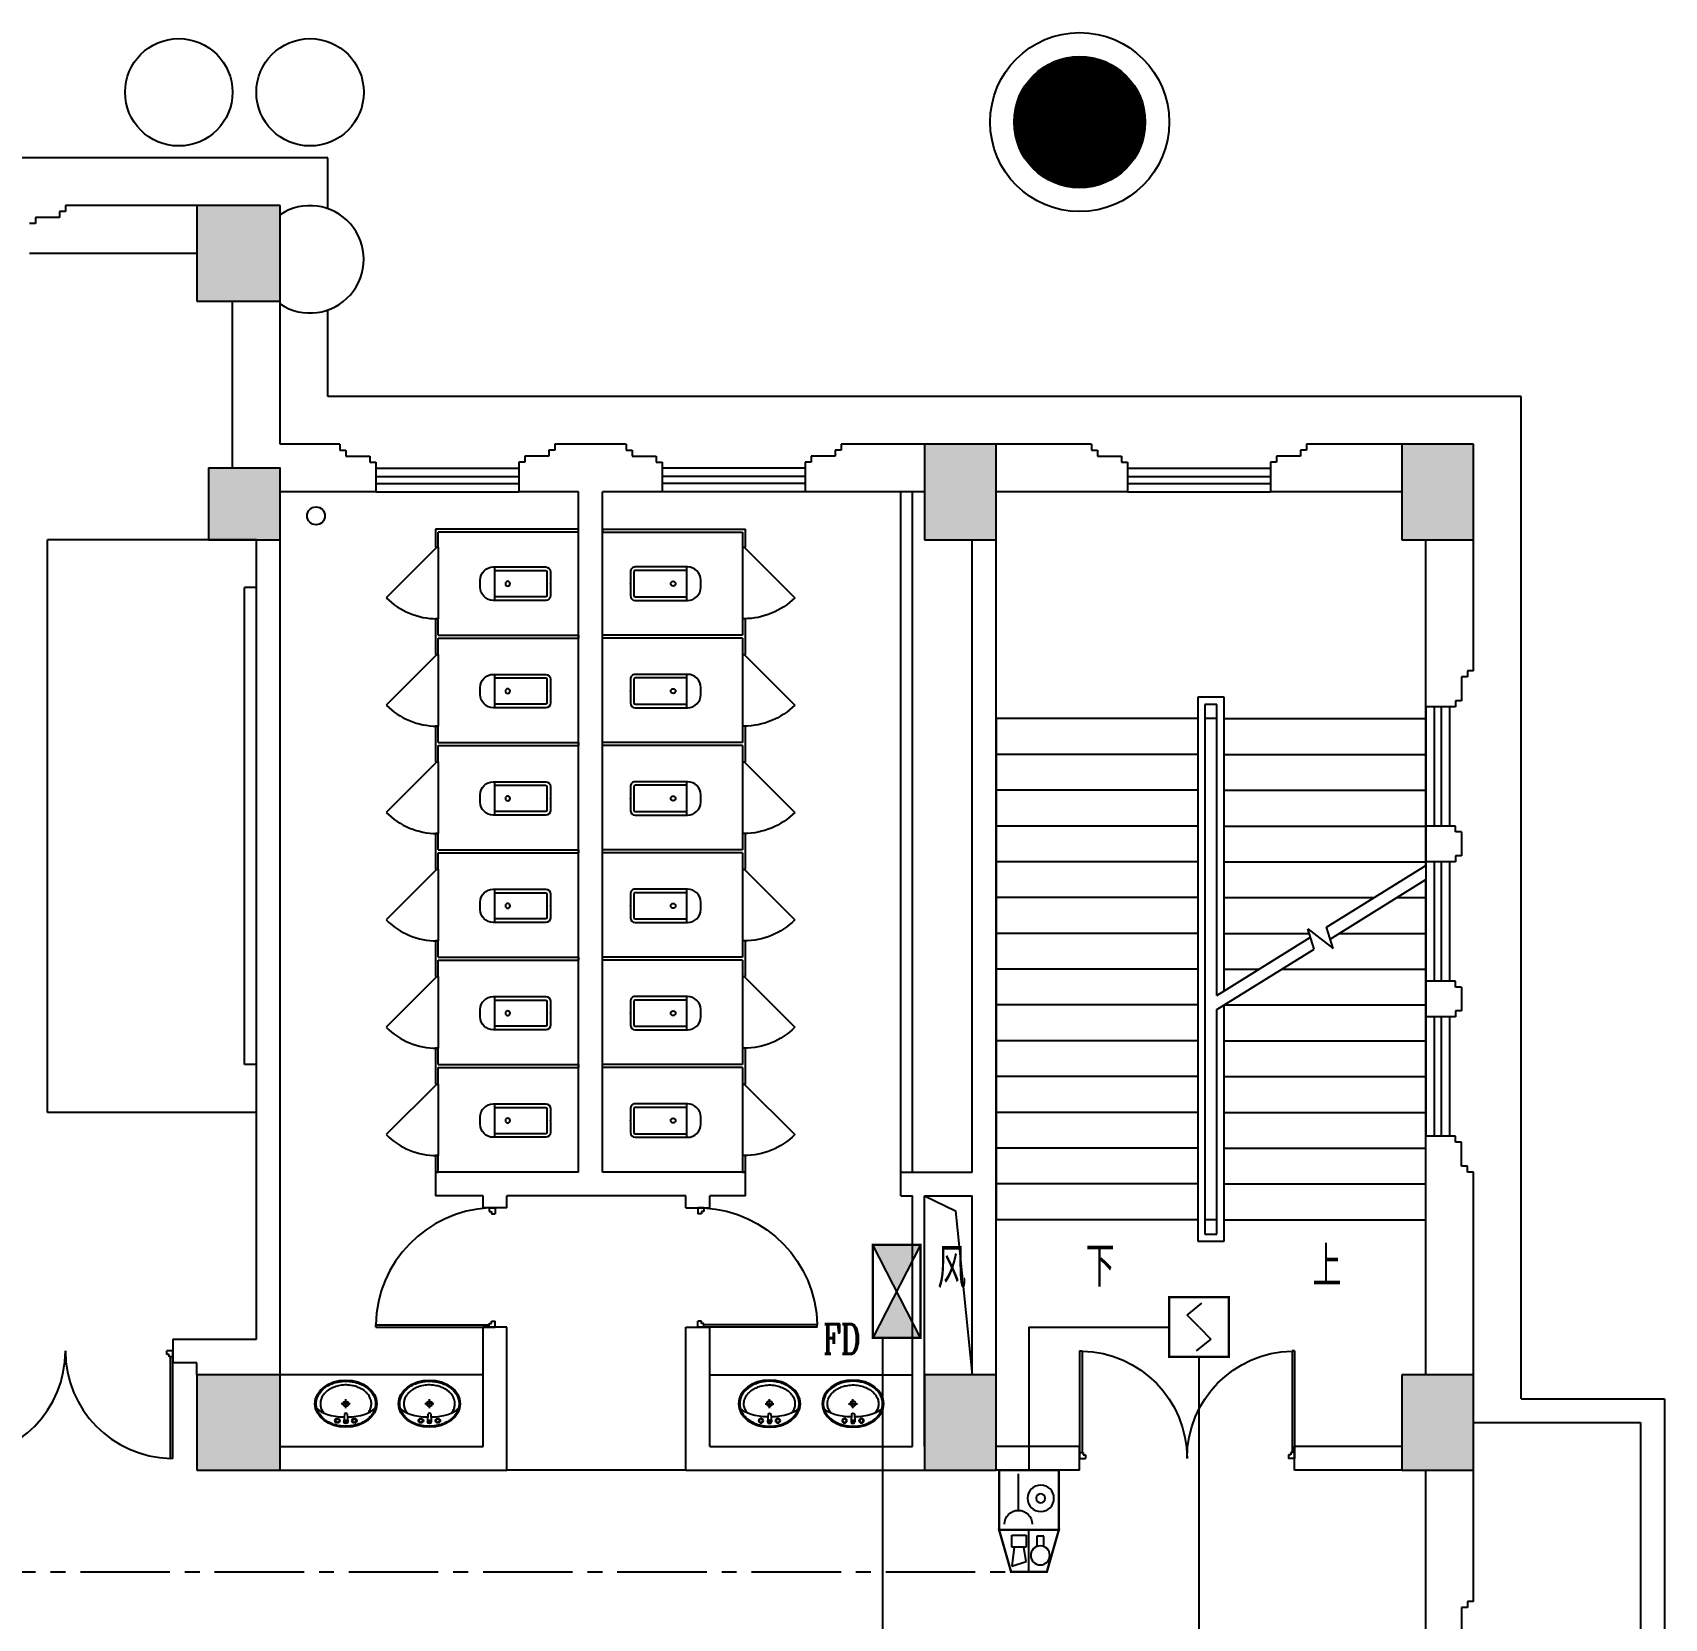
# Model space of a CAD drawing. Extents: x 190999 to 918899, y -200814 to 215286.
# Drawn here: x 507110 to 520785, y 95926 to 109217 of the extents above; entities that cross this region are included whole.
import ezdxf

# ---------------------------------------------------------------- set-up
doc = ezdxf.new("R2010")
doc.units = 0
doc.header["$LTSCALE"] = 1000
doc.header["$MEASUREMENT"] = 0
doc.linetypes.add('CENTER2', pattern=[1.125, 0.75, -0.125, 0.125, -0.125])
for name, color, linetype in [('00-EQUIP', 3, 'Continuous'), ('00-WIRE-4', 6, 'Continuous'), ('A-卫生间', 250, 'Continuous'), ('A-墙线', 2, 'Continuous'), ('A-外包装修', 250, 'Continuous'), ('A-外窗', 145, 'Continuous'), ('A-家具', 250, 'Continuous'), ('A-门', 167, 'Continuous'), ('COLUMN', 2, 'Continuous'), ('DIM_SYMB', 3, 'Continuous'), ('PUB_HATCH', 250, 'Continuous'), ('PUB_TEXT', 7, 'Continuous'), ('STAIR', 5, 'Continuous'), ('房间名称', 7, 'Continuous'), ('暖通-风-说明', 3, 'Continuous'), ('洞口线', 165, 'Continuous'), ('雨水管', 151, 'Continuous')]:
    doc.layers.add(name, color=color, linetype=linetype)
doc.styles.add('_TCH_DIM', font='SIMPLEX', dxfattribs={"bigfont": 'GBCBIG'})
doc.styles.add('HZ-ZGBZ', font='romanc.shx', dxfattribs={"width": 0.65})
doc.styles.get("Standard").update_dxf_attribs({"font": 'simhei.ttf'})

# ---------------------------------------------------------------- blocks, each defined once
blk = doc.blocks.new('m1800')
at = {"layer": 'A-墙线'}
for p, q in [((-900, -100), (-900, 100)), ((900, -100), (900, 100))]:
    blk.add_line(p, q, dxfattribs=at)
at = {"layer": 'A-门'}
for p, q in [((-900, 900), (-900, 0)), ((-900, 900), (-880, 900)), ((-880, 900), (-880, 50)), ((880, 900), (880, 50)), ((900, 900), (880, 900)), ((900, 900), (900, 0)), ((-900, 50), (-870, 50)), ((-900, 0), (-850, 0)), ((-870, 50), (-870, 30)), ((-870, 30), (-850, 30)), ((-850, 30), (-850, 0)), ((850, 30), (850, 0)), ((870, 30), (850, 30)), ((900, 0), (850, 0)), ((870, 50), (870, 30)), ((900, 50), (870, 50))]:
    blk.add_line(p, q, dxfattribs=at)
for centre, start, end in [((-900, 0), 0, 88.7267), ((900, 0), 91.2733, 180)]:
    blk.add_arc(centre, 900, start, end, dxfattribs=at)
blk = doc.blocks.new('手盆')
at = {"layer": 'A-卫生间'}
for p, q in [((113, 12), (46, 16)), ((160, 0), (235, 0)), ((198, -37), (198, 38)), ((113, -11), (46, -16))]:
    blk.add_line(p, q, dxfattribs=at)
for centre, major_axis, ratio, start_param, end_param in [((198, 0), (0, 259), 0.763797, 3.141593, 9.424778), ((194, 0), (0, 259), 0.413212, 0.351725, 1.519021), ((106, 0), (0, 13.9), 0.9, 3.760941, 5.663837), ((194, 0), (0, 259), 0.413212, 1.620217, 2.789865)]:
    blk.add_ellipse(centre, major_axis=major_axis, ratio=ratio, start_param=start_param, end_param=end_param, dxfattribs=at)
for centre, major_axis in [((46, 0), (0, 15.8)), ((56, 71), (0, 20.6)), ((56, 71), (0, 15.6)), ((198, 0), (0, 23.4)), ((56, -71), (0, 20.6)), ((56, -71), (0, 15.6))]:
    blk.add_ellipse(centre, major_axis=major_axis, ratio=0.9, dxfattribs=at)
for points, knots in [([(198, -249), (204, -249), (211, -249), (228, -246), (239, -243), (260, -236), (270, -231), (290, -218), (299, -211), (317, -194), (325, -185), (340, -164), (347, -153), (360, -129), (365, -116), (374, -90), (378, -76), (383, -48), (385, -34), (387, -5), (387, 9), (385, 38), (383, 52), (377, 80), (373, 94), (364, 120), (358, 133), (345, 156), (338, 167), (323, 187), (314, 197), (296, 213), (287, 220), (267, 232), (257, 237), (236, 244), (225, 247), (204, 249), (193, 249), (171, 247), (161, 245), (140, 237), (129, 232), (110, 221), (100, 213), (82, 197), (74, 188), (58, 168), (51, 157), (38, 133), (32, 121), (23, 95), (19, 81), (13, 53), (11, 39), (9, 10), (9, -4), (10, -33), (12, -47), (18, -75), (21, -89), (30, -115), (36, -128), (48, -152), (55, -163), (70, -184), (78, -193), (96, -210), (105, -218), (125, -230), (135, -235), (156, -243), (167, -246), (184, -249), (191, -249), (198, -249)], [0, 0, 0, 0, 0.105369, 0.105369, 0.278747, 0.278747, 0.452125, 0.452125, 0.625504, 0.625504, 0.798882, 0.798882, 0.97226, 0.97226, 1.145639, 1.145639, 1.319017, 1.319017, 1.492395, 1.492395, 1.665774, 1.665774, 1.839152, 1.839152, 2.01253, 2.01253, 2.185909, 2.185909, 2.359287, 2.359287, 2.532665, 2.532665, 2.706044, 2.706044, 2.879422, 2.879422, 3.0528, 3.0528, 3.226179, 3.226179, 3.399557, 3.399557, 3.572935, 3.572935, 3.746313, 3.746313, 3.919692, 3.919692, 4.09307, 4.09307, 4.266448, 4.266448, 4.439827, 4.439827, 4.613205, 4.613205, 4.786583, 4.786583, 4.959962, 4.959962, 5.13334, 5.13334, 5.306718, 5.306718, 5.480097, 5.480097, 5.653475, 5.653475, 5.826853, 5.826853, 6.000232, 6.000232, 6.17361, 6.17361, 6.283185, 6.283185, 6.283185, 6.283185]), ([(119, -185), (121, -187), (123, -188), (130, -193), (135, -196), (146, -202), (152, -205), (163, -209), (169, -210), (180, -213), (186, -214), (194, -214), (196, -214), (198, -214), (204, -214), (209, -214), (222, -212), (229, -210), (241, -206), (245, -204), (254, -200), (259, -197), (269, -191), (275, -187), (286, -178), (291, -173), (300, -162), (304, -158), (314, -145), (319, -137), (327, -123), (329, -118), (334, -107), (336, -101), (341, -89), (343, -83), (346, -71), (348, -64), (351, -49), (352, -40), (354, -22), (355, -13), (355, 5), (355, 14), (354, 32), (352, 41), (349, 58), (348, 66), (343, 81), (341, 89), (335, 104), (332, 111), (326, 125), (322, 132), (314, 144), (310, 150), (301, 162), (296, 167), (287, 177), (281, 181), (272, 189), (267, 192), (256, 199), (250, 202), (238, 207), (233, 209), (223, 211), (217, 212), (205, 214), (198, 214), (186, 213), (181, 213), (171, 211), (166, 210), (151, 205), (141, 200), (128, 191), (123, 188), (119, 185)], [5.740897, 5.740897, 5.740897, 5.740897, 5.780874, 5.780874, 5.896829, 5.896829, 6.012784, 6.012784, 6.128739, 6.128739, 6.240697, 6.240697, 6.283185, 6.283185, 6.283185, 6.399826, 6.399826, 6.5409, 6.5409, 6.634, 6.634, 6.7271, 6.7271, 6.852188, 6.852188, 6.977276, 6.977276, 7.077377, 7.077377, 7.229977, 7.229977, 7.317389, 7.317389, 7.404801, 7.404801, 7.497094, 7.497094, 7.589386, 7.589386, 7.712334, 7.712334, 7.835281, 7.835281, 7.958228, 7.958228, 8.081175, 8.081175, 8.194983, 8.194983, 8.30879, 8.30879, 8.422598, 8.422598, 8.537599, 8.537599, 8.6526, 8.6526, 8.767602, 8.767602, 8.884432, 8.884432, 8.982435, 8.982435, 9.119467, 9.119467, 9.224191, 9.224191, 9.328914, 9.328914, 9.470087, 9.470087, 9.571187, 9.571187, 9.672288, 9.672288, 9.874489, 9.874489, 9.967059, 9.967059, 9.967059, 9.967059])]:
    blk.add_open_spline(points, degree=3, knots=knots, dxfattribs=at)
blk.add_point((46, 0), dxfattribs=at)
blk = doc.blocks.new('m1000')
at = {"layer": 'A-墙线'}
for p, q in [((0, 0), (0, 200)), ((1000, 0), (1000, 200))]:
    blk.add_line(p, q, dxfattribs=at)
at = {"layer": 'A-门'}
for p, q in [((0, 1100), (0, 100)), ((0, 1100), (20, 1100)), ((20, 1100), (20, 150)), ((0, 150), (30, 150)), ((30, 150), (30, 130)), ((970, 150), (970, 130)), ((1000, 150), (970, 150)), ((1000, 150), (1000, 100)), ((0, 100), (50, 100)), ((30, 130), (50, 130)), ((50, 130), (50, 100)), ((950, 130), (950, 100)), ((970, 130), (950, 130)), ((1000, 100), (950, 100))]:
    blk.add_line(p, q, dxfattribs=at)
blk.add_arc((0, 100), 1000, 2.866, 88.854, dxfattribs=at)
blk = doc.blocks.new('_YZH')
blk.add_circle((0, 0), 0.5)
at = {"layer": 'PUB_HATCH', "const_width": 0.5}
blk.add_lwpolyline([(-0.25, 0, 1), (0.25, 0, 1)], format="xyb", close=True, dxfattribs=at)
blk = doc.blocks.new('_FZH')
blk.add_lwpolyline([(-0.5, -0.5), (0.5, -0.5), (0.5, 0.5), (-0.5, 0.5)], close=True)
at = {"layer": 'PUB_HATCH'}
blk.add_solid([(-0.5, -0.5), (0.5, -0.5), (-0.5, 0.5), (0.5, 0.5)], dxfattribs=at)
blk = doc.blocks.new('$lvtry$00000200')
for p, q in [((-140, -40, 0), (-140, -480, 0)), ((-110, -40, 0), (-110, -470, 0)), ((100, 0, 0), (-100, 0, 0)), ((100, -30, 0), (-100, -30, 0)), ((110, -470, 0), (110, -40, 0)), ((140, -480, 0), (140, -40, 0)), ((140, -470, 0), (-140, -470, 0)), ((-30, -590, 0), (30, -590, 0))]:
    blk.add_line(p, q)
blk.add_circle((0, -359, 0), 20)
for centre, radius, start, end in [((-100, -40, 0), 40, 90, 180), ((-100, -40, 0), 10, 90, 180), ((100, -40, 0), 40, 0, 90), ((100, -40, 0), 10, 0, 90), ((-30, -480, 0), 110, 180, 270), ((30, -480, 0), 110, 270, 0)]:
    blk.add_arc(centre, radius, start, end)
blk.add_point((0, 0))
blk = doc.blocks.new('$DorLib2D$00000114')
at = {"color": 0}
blk.add_line((0.5, 0), (-0.207, 0.707), dxfattribs=at)
blk.add_arc((0.5, 0), 1, 135, 180, dxfattribs=at)
blk = doc.blocks.new('_LINKPT1')
at = {"color": 0}
blk.add_line((0, 0), (0, 0), dxfattribs=at)
blk = doc.blocks.new('3S1KCGW2')
for p, q in [((0.5, 0.5), (-0.5, 0.5)), ((-0.5, 0.5), (-0.5, -0.5)), ((-0.2, 0.2), (0.05, 0.4)), ((0.5, -0.5), (0.5, 0.5)), ((0, 0), (-0.2, 0.2)), ((0, 0), (0.2, -0.2)), ((0.2, -0.2), (-0.05, -0.4)), ((-0.5, -0.5), (0.5, -0.5))]:
    blk.add_line(p, q)
at = {"const_width": 0.04, "flags": 128}
blk.add_lwpolyline([(-0.5, -0.5), (-0.5, 0.5), (0.5, 0.5), (0.5, -0.5)], close=True, dxfattribs=at)
at = {"xscale": 0.002, "yscale": 0.002, "zscale": 0.002}
for p in [(0, 0.5), (-0.5, 0), (0.5, 0), (0, -0.5)]:
    blk.add_blockref('_LINKPT1', p, dxfattribs=at)
at = {"flags": 9}
blk.add_attdef('A', (0, 0), '', height=0.00002, dxfattribs=at)
blk = doc.blocks.new('3T1W6ZCM')
for p, q in [((0.5, 0.5), (-0.5, 0.5)), ((-0.5, 0.5), (-0.5, -0.5)), ((0.5, -0.5), (0.5, 0.5)), ((-0.178, 0.172), (-0.178, -0.443)), ((-0.5, -0.5), (0.5, -0.5))]:
    blk.add_line(p, q)
at = {"const_width": 0.04}
blk.add_lwpolyline([(-0.5, 0.5), (-0.5, -0.5), (0.5, -0.5), (0.5, 0.5)], close=True, dxfattribs=at)
for radius in [0.222, 0.074]:
    blk.add_circle((0.197, -0.03), radius)
blk.add_arc((-0.178, 0.403), 0.231, 180, 0)
at = {"xscale": 0.002, "yscale": 0.002, "zscale": 0.002}
for p in [(0, 0.5), (-0.5, 0), (0.5, 0), (0, -0.5)]:
    blk.add_blockref('_LINKPT1', p, dxfattribs=at)
at = {"flags": 9}
blk.add_attdef('A', (0, 0), '', height=0.00002, dxfattribs=at)
blk = doc.blocks.new('6A2OE7N0')
for p, q in [((-0.3, 0.35), (-0.5, -0.35)), ((0.3, 0.35), (-0.3, 0.35)), ((0, 0.35), (0, -0.35)), ((0.5, -0.35), (0.3, 0.35)), ((-0.246, -0.061), (-0.286, 0.259)), ((-0.286, 0.259), (-0.046, 0.179)), ((-0.046, 0.179), (-0.086, -0.061)), ((-0.286, -0.061), (-0.286, -0.261)), ((-0.046, -0.061), (-0.286, -0.061)), ((-0.286, -0.261), (-0.046, -0.261)), ((-0.046, -0.261), (-0.046, -0.061)), ((0.13, -0.244), (0.13, -0.072)), ((0.25, -0.244), (0.13, -0.244)), ((0.25, -0.072), (0.25, -0.244)), ((-0.5, -0.35), (0.5, -0.35))]:
    blk.add_line(p, q)
at = {"const_width": 0.04, "flags": 128}
blk.add_lwpolyline([(-0.5, -0.35), (-0.3, 0.35), (0.3, 0.35), (0.5, -0.35)], close=True, dxfattribs=at)
blk.add_circle((0.19, 0.076), 0.16)
at = {"xscale": 0.002, "yscale": 0.002, "zscale": 0.002}
for p in [(0, 0.35), (-0.4, 0), (0.4, 0), (0, -0.35)]:
    blk.add_blockref('_LINKPT1', p, dxfattribs=at)
at = {"flags": 9}
blk.add_attdef('A', (0, 0), '', height=0.00002, dxfattribs=at)
blk = doc.blocks.new('6H2KALM6')
for p, q in [((-0.78, 0.4), (0.78, -0.4)), ((0.78, 0.4), (-0.78, -0.4)), ((0.78, 0.4), (-0.78, 0.4)), ((-0.78, 0.4), (-0.78, -0.4)), ((0.78, -0.4), (0.78, 0.4)), ((-0.78, -0.4), (0.78, -0.4))]:
    blk.add_line(p, q)
at = {"const_width": 0.04}
blk.add_lwpolyline([(-0.78, 0.4), (-0.78, -0.4), (0.78, -0.4), (0.78, 0.4)], close=True, dxfattribs=at)
for points in [[(-0.78, 0.4), (0, 0), (-0.78, -0.4)], [(0.78, 0.4), (0, 0), (0.78, -0.4)]]:
    blk.add_solid(points)
at = {"xscale": 0.002, "yscale": 0.002, "zscale": 0.002}
for p in [(0, 0.4), (-0.78, 0), (0.78, 0), (0, -0.4)]:
    blk.add_blockref('_LINKPT1', p, dxfattribs=at)
at = {"flags": 9}
blk.add_attdef('A', (0, 0), '', height=0.00002, dxfattribs=at)

msp = doc.modelspace()

# ---------------------------------------------------------------- hatches: boundary and pattern name
at = {"layer": 'PUB_HATCH'}
for points in [[(508484.6, 107767.4), (508484.6, 106967.4), (509184.6, 106967.4), (509184.6, 107767.4)], [(514584.6, 105767.4), (514584.6, 104967.4), (515184.6, 104967.4), (515184.6, 105767.4)], [(518584.6, 105767.4), (518584.6, 104967.4), (519184.6, 104967.4), (519184.6, 105767.4)], [(508484.6, 97967.4), (508484.6, 97167.4), (509184.6, 97167.4), (509184.6, 97967.4)], [(514584.6, 97967.4), (514584.6, 97167.4), (515184.6, 97167.4), (515184.6, 97967.4)], [(518584.6, 97967.4), (518584.6, 97167.4), (519184.6, 97167.4), (519184.6, 97967.4)]]:
    msp.add_hatch(color=256, dxfattribs=at).paths.add_polyline_path(points)

# ---------------------------------------------------------------- linework, layer by layer
at = {"layer": '00-WIRE-4'}
for p, q in [((515459.6, 98367.4), (516634.6, 98367.4)), ((515459.6, 98367.4), (515459.6, 97167.4)), ((514234.6, 94217.4), (514234.6, 98272.4)), ((516884.6, 93967.4), (516884.6, 98117.4))]:
    msp.add_line(p, q, dxfattribs=at)
at = {"layer": '00-WIRE-4', "linetype": 'CENTER2'}
msp.add_line((477134.6, 96317.4), (515304, 96317.4), dxfattribs=at)
at = {"layer": 'A-卫生间'}
for p, q in [((514384.6, 99667.4), (514384.6, 105367.4)), ((514484.6, 99667.4), (514484.6, 105367.4)), ((511684.6, 105054.9), (510484.6, 105054.9)), ((510484.6, 105054.9), (510484.6, 104904.9)), ((511684.6, 105029.9), (510509.6, 105029.9)), ((510509.6, 104904.9), (510509.6, 105029.9)), ((511684.6, 105029.9), (511684.6, 105054.9)), ((511884.6, 105054.9), (513084.6, 105054.9)), ((511884.6, 105054.9), (511884.6, 105029.9)), ((511884.6, 105029.9), (513059.6, 105029.9)), ((513059.6, 105029.9), (513059.6, 104904.9)), ((513084.6, 104904.9), (513084.6, 105054.9)), ((510484.6, 104904.9), (510509.6, 104904.9)), ((513059.6, 104904.9), (513084.6, 104904.9)), ((510509.6, 104304.9), (510484.6, 104304.9)), ((510484.6, 104304.9), (510484.6, 104167.4)), ((510509.6, 104167.4), (510509.6, 104304.9)), ((513084.6, 104304.9), (513059.6, 104304.9)), ((513059.6, 104304.9), (513059.6, 104167.4)), ((513084.6, 104167.4), (513084.6, 104304.9)), ((510484.6, 104167.4), (510484.6, 104004.9)), ((510509.6, 104167.4), (511684.6, 104167.4)), ((510509.6, 104142.4), (511684.6, 104142.4)), ((510509.6, 104004.9), (510509.6, 104142.4)), ((511684.6, 104167.4), (511684.6, 104142.4)), ((513059.6, 104167.4), (511884.6, 104167.4)), ((511884.6, 104142.4), (511884.6, 104167.4)), ((513059.6, 104142.4), (511884.6, 104142.4)), ((513059.6, 104142.4), (513059.6, 104004.9)), ((513084.6, 104004.9), (513084.6, 104167.4)), ((510484.6, 104004.9), (510509.6, 104004.9)), ((513059.6, 104004.9), (513084.6, 104004.9)), ((510509.6, 103404.9), (510484.6, 103404.9)), ((510484.6, 103404.9), (510484.6, 103267.4)), ((510509.6, 103267.4), (510509.6, 103404.9)), ((513084.6, 103404.9), (513059.6, 103404.9)), ((513059.6, 103404.9), (513059.6, 103267.4)), ((513084.6, 103267.4), (513084.6, 103404.9)), ((510484.6, 103267.4), (510484.6, 103104.9)), ((510509.6, 103267.4), (511684.6, 103267.4)), ((511684.6, 103267.4), (511684.6, 103242.4)), ((513059.6, 103267.4), (511884.6, 103267.4)), ((511884.6, 103242.4), (511884.6, 103267.4)), ((513084.6, 103104.9), (513084.6, 103267.4)), ((510509.6, 103242.4), (511684.6, 103242.4)), ((510509.6, 103104.9), (510509.6, 103242.4)), ((513059.6, 103242.4), (511884.6, 103242.4)), ((513059.6, 103242.4), (513059.6, 103104.9)), ((510484.6, 103104.9), (510509.6, 103104.9)), ((513059.6, 103104.9), (513084.6, 103104.9)), ((510509.6, 102504.9), (510484.6, 102504.9)), ((510484.6, 102504.9), (510484.6, 102367.4)), ((510509.6, 102367.4), (510509.6, 102504.9)), ((513084.6, 102504.9), (513059.6, 102504.9)), ((513059.6, 102504.9), (513059.6, 102367.4)), ((513084.6, 102367.4), (513084.6, 102504.9)), ((510484.6, 102367.4), (510484.6, 102204.9)), ((510509.6, 102367.4), (511684.6, 102367.4)), ((510509.6, 102342.4), (511684.6, 102342.4)), ((510509.6, 102204.9), (510509.6, 102342.4)), ((511684.6, 102367.4), (511684.6, 102342.4)), ((513059.6, 102367.4), (511884.6, 102367.4)), ((511884.6, 102342.4), (511884.6, 102367.4)), ((513059.6, 102342.4), (511884.6, 102342.4)), ((513059.6, 102342.4), (513059.6, 102204.9)), ((513084.6, 102204.9), (513084.6, 102367.4)), ((510484.6, 102204.9), (510509.6, 102204.9)), ((513059.6, 102204.9), (513084.6, 102204.9)), ((510509.6, 101604.9), (510484.6, 101604.9)), ((510484.6, 101604.9), (510484.6, 101467.4)), ((510509.6, 101467.4), (510509.6, 101604.9)), ((513084.6, 101604.9), (513059.6, 101604.9)), ((513059.6, 101604.9), (513059.6, 101467.4)), ((513084.6, 101467.4), (513084.6, 101604.9)), ((510484.6, 101467.4), (510484.6, 101304.9)), ((510509.6, 101467.4), (511684.6, 101467.4)), ((510509.6, 101442.4), (511684.6, 101442.4)), ((510509.6, 101304.9), (510509.6, 101442.4)), ((511684.6, 101467.4), (511684.6, 101442.4)), ((513059.6, 101467.4), (511884.6, 101467.4)), ((511884.6, 101442.4), (511884.6, 101467.4)), ((513059.6, 101442.4), (511884.6, 101442.4)), ((513059.6, 101442.4), (513059.6, 101304.9)), ((513084.6, 101304.9), (513084.6, 101467.4)), ((510484.6, 101304.9), (510509.6, 101304.9)), ((513059.6, 101304.9), (513084.6, 101304.9)), ((510509.6, 100704.9), (510484.6, 100704.9)), ((510484.6, 100704.9), (510484.6, 100567.4)), ((510509.6, 100567.4), (510509.6, 100704.9)), ((513084.6, 100704.9), (513059.6, 100704.9)), ((513059.6, 100704.9), (513059.6, 100567.4)), ((513084.6, 100567.4), (513084.6, 100704.9)), ((510484.6, 100567.4), (510484.6, 100404.9)), ((510509.6, 100567.4), (511684.6, 100567.4)), ((510509.6, 100542.4), (511684.6, 100542.4)), ((510509.6, 100404.9), (510509.6, 100542.4)), ((511684.6, 100567.4), (511684.6, 100542.4)), ((513059.6, 100567.4), (511884.6, 100567.4)), ((511884.6, 100542.4), (511884.6, 100567.4)), ((513059.6, 100542.4), (511884.6, 100542.4)), ((513059.6, 100542.4), (513059.6, 100404.9)), ((513084.6, 100404.9), (513084.6, 100567.4)), ((510484.6, 100404.9), (510509.6, 100404.9)), ((513059.6, 100404.9), (513084.6, 100404.9)), ((510509.6, 99804.9), (510484.6, 99804.9)), ((510484.6, 99804.9), (510484.6, 99667.4)), ((510509.6, 99667.4), (510509.6, 99804.9)), ((513084.6, 99804.9), (513059.6, 99804.9)), ((513059.6, 99804.9), (513059.6, 99667.4)), ((513084.6, 99667.4), (513084.6, 99804.9)), ((510484.6, 99667.4), (510509.6, 99667.4)), ((513059.6, 99667.4), (513084.6, 99667.4)), ((510884.6, 97967.4), (509184.6, 97967.4)), ((512784.6, 97967.4), (514484.6, 97967.4)), ((512584.6, 97167.4), (511084.6, 97167.4))]:
    msp.add_line(p, q, dxfattribs=at)
at = {"layer": 'A-墙线'}
for p, q in [((508484.6, 107767.4), (507384.6, 107767.4)), ((507384.6, 107767.4), (507384.6, 107717.4)), ((507134.6, 107667.4), (507134.6, 107617.4)), ((507334.6, 107667.4), (507134.6, 107667.4)), ((507334.6, 107717.4), (507334.6, 107667.4)), ((507384.6, 107717.4), (507334.6, 107717.4)), ((507134.6, 107617.4), (507084.6, 107617.4)), ((508484.6, 107367.4), (507084.6, 107367.4)), ((508784.6, 105567.4), (508784.6, 106967.4)), ((509184.6, 105767.4), (509184.6, 106967.4)), ((509684.6, 105767.4), (509184.6, 105767.4)), ((509684.6, 105767.4), (509684.6, 105717.4)), ((509684.6, 105717.4), (509734.6, 105717.4)), ((509734.6, 105717.4), (509734.6, 105667.4)), ((511434.6, 105717.4), (511434.6, 105667.4)), ((511484.6, 105717.4), (511434.6, 105717.4)), ((512084.6, 105767.4), (511484.6, 105767.4)), ((511484.6, 105767.4), (511484.6, 105717.4)), ((512084.6, 105767.4), (512084.6, 105717.4)), ((512084.6, 105717.4), (512134.6, 105717.4)), ((512134.6, 105717.4), (512134.6, 105667.4)), ((513834.6, 105717.4), (513834.6, 105667.4)), ((513884.6, 105717.4), (513834.6, 105717.4)), ((514584.6, 105767.4), (513884.6, 105767.4)), ((513884.6, 105767.4), (513884.6, 105717.4)), ((515984.6, 105767.4), (515184.6, 105767.4)), ((515984.6, 105767.4), (515984.6, 105717.4)), ((515984.6, 105717.4), (516034.6, 105717.4)), ((516034.6, 105717.4), (516034.6, 105667.4)), ((517734.6, 105717.4), (517734.6, 105667.4)), ((517784.6, 105717.4), (517734.6, 105717.4)), ((518584.6, 105767.4), (517784.6, 105767.4)), ((517784.6, 105767.4), (517784.6, 105717.4)), ((509734.6, 105667.4), (509934.6, 105667.4)), ((509934.6, 105667.4), (509934.6, 105617.4)), ((509934.6, 105617.4), (509984.6, 105617.4)), ((509984.6, 105617.4), (509984.6, 105367.4)), ((511234.6, 105617.4), (511184.6, 105617.4)), ((511184.6, 105617.4), (511184.6, 105367.4)), ((511234.6, 105667.4), (511234.6, 105617.4)), ((511434.6, 105667.4), (511234.6, 105667.4)), ((512134.6, 105667.4), (512334.6, 105667.4)), ((512334.6, 105667.4), (512334.6, 105617.4)), ((512334.6, 105617.4), (512384.6, 105617.4)), ((512384.6, 105617.4), (512384.6, 105367.4)), ((513634.6, 105617.4), (513584.6, 105617.4)), ((513584.6, 105617.4), (513584.6, 105367.4)), ((513634.6, 105667.4), (513634.6, 105617.4)), ((513834.6, 105667.4), (513634.6, 105667.4)), ((516034.6, 105667.4), (516234.6, 105667.4)), ((516234.6, 105667.4), (516234.6, 105617.4)), ((516234.6, 105617.4), (516284.6, 105617.4)), ((516284.6, 105617.4), (516284.6, 105367.4)), ((517534.6, 105617.4), (517484.6, 105617.4)), ((517484.6, 105617.4), (517484.6, 105367.4)), ((517534.6, 105667.4), (517534.6, 105617.4)), ((517734.6, 105667.4), (517534.6, 105667.4)), ((509984.6, 105367.4), (509184.6, 105367.4)), ((511684.6, 105367.4), (511184.6, 105367.4)), ((511684.6, 99667.4), (511684.6, 105367.4)), ((511884.6, 99667.4), (511884.6, 105367.4)), ((512384.6, 105367.4), (511884.6, 105367.4)), ((514584.6, 105367.4), (513584.6, 105367.4)), ((516284.6, 105367.4), (515184.6, 105367.4)), ((518584.6, 105367.4), (517484.6, 105367.4)), ((509184.6, 97967.4), (509184.6, 105267.4)), ((508984.6, 98267.4), (508984.6, 104967.4)), ((514984.6, 99667.4), (514984.6, 104967.4)), ((515184.6, 97967.4), (515184.6, 104967.4)), ((518784.6, 103267.4), (518784.6, 104967.4)), ((519184.6, 103867.4), (519184.6, 104967.4)), ((519134.6, 103817.4), (519084.6, 103817.4)), ((519084.6, 103817.4), (519084.6, 103617.4)), ((519184.6, 103867.4), (519134.6, 103867.4)), ((519134.6, 103867.4), (519134.6, 103817.4)), ((519034.6, 103567.4), (518784.6, 103567.4)), ((519034.6, 103617.4), (519034.6, 103567.4)), ((519084.6, 103617.4), (519034.6, 103617.4)), ((518784.6, 102567.4), (518784.6, 102267.4)), ((519034.6, 102567.4), (518784.6, 102567.4)), ((519034.6, 102517.4), (519034.6, 102567.4)), ((519084.6, 102517.4), (519034.6, 102517.4)), ((519084.6, 102517.4), (519084.6, 102317.4)), ((519034.6, 102317.4), (519034.6, 102267.4)), ((519084.6, 102317.4), (519034.6, 102317.4)), ((519034.6, 102267.4), (518784.6, 102267.4)), ((518784.6, 101267.4), (518784.6, 100967.4)), ((519034.6, 101267.4), (518784.6, 101267.4)), ((519034.6, 101217.4), (519034.6, 101267.4)), ((519084.6, 101217.4), (519034.6, 101217.4)), ((519084.6, 101217.4), (519084.6, 101017.4)), ((519034.6, 100967.4), (518784.6, 100967.4)), ((519034.6, 101017.4), (519034.6, 100967.4)), ((519084.6, 101017.4), (519034.6, 101017.4)), ((518784.6, 97967.4), (518784.6, 99967.4)), ((519034.6, 99967.4), (518784.6, 99967.4)), ((519034.6, 99917.4), (519034.6, 99967.4)), ((519084.6, 99917.4), (519034.6, 99917.4)), ((519084.6, 99717.4), (519084.6, 99917.4)), ((519134.6, 99717.4), (519084.6, 99717.4)), ((519134.6, 99667.4), (519134.6, 99717.4)), ((511684.6, 99667.4), (510484.6, 99667.4)), ((510484.6, 99667.4), (510484.6, 99467.4)), ((513084.6, 99667.4), (511884.6, 99667.4)), ((513084.6, 99467.4), (513084.6, 99667.4)), ((514384.6, 99467.4), (514384.6, 99667.4)), ((514384.6, 99667.4), (514984.6, 99667.4)), ((519184.6, 99667.4), (519134.6, 99667.4)), ((519184.6, 97967.4), (519184.6, 99667.4)), ((510884.6, 99467.4), (510484.6, 99467.4)), ((510884.6, 99367.4), (510884.6, 99467.4)), ((511084.6, 99367.4), (511084.6, 99467.4)), ((512584.6, 99467.4), (511084.6, 99467.4)), ((512584.6, 99367.4), (512584.6, 99467.4)), ((512784.6, 99367.4), (512784.6, 99467.4)), ((513084.6, 99467.4), (512784.6, 99467.4)), ((514384.6, 99467.4), (514484.6, 99467.4)), ((514484.6, 97367.4), (514484.6, 99467.4)), ((514584.6, 99467.4), (514984.6, 99467.4)), ((514584.6, 97367.4), (514584.6, 99467.4)), ((514984.6, 97967.4), (514984.6, 99467.4)), ((510884.6, 97367.4), (510884.6, 98367.4)), ((511084.6, 97167.4), (511084.6, 98367.4)), ((512584.6, 97167.4), (512584.6, 98367.4)), ((512784.6, 97367.4), (512784.6, 98367.4)), ((508284.6, 98267.4), (508984.6, 98267.4)), ((508484.6, 98067.4), (508284.6, 98067.4)), ((508484.6, 97967.4), (508484.6, 98067.4)), ((509184.6, 97367.4), (510884.6, 97367.4)), ((512784.6, 97367.4), (514484.6, 97367.4)), ((515884.1, 97367.4), (515184.6, 97367.4)), ((518584.6, 97367.4), (517684.1, 97367.4)), ((509184.6, 97167.4), (511084.6, 97167.4)), ((512584.6, 97167.4), (514584.6, 97167.4)), ((515884.1, 97167.4), (515184.6, 97167.4)), ((518584.6, 97167.4), (517684.1, 97167.4)), ((518784.6, 95767.4), (518784.6, 97167.4)), ((519184.6, 96067.4), (519184.6, 97167.4)), ((519134.6, 96017.4), (519084.6, 96017.4)), ((519084.6, 96017.4), (519084.6, 95817.4)), ((519184.6, 96067.4), (519134.6, 96067.4)), ((519134.6, 96067.4), (519134.6, 96017.4))]:
    msp.add_line(p, q, dxfattribs=at)
at = {"layer": 'A-外包装修'}
for p, q in [((509584.6, 108167.4), (444884.6, 108167.4)), ((509584.6, 107741.6), (509584.6, 108167.4)), ((509584.6, 106167.4), (509584.6, 106893.1)), ((519584.6, 106167.4), (509584.6, 106167.4)), ((519584.6, 97767.4), (519584.6, 106167.4)), ((519584.6, 97767.4), (520784.6, 97767.4)), ((520784.6, 97767.4), (520784.6, 91196.5)), ((519184.6, 97567.4), (520584.6, 97567.4)), ((520584.6, 97567.4), (520584.6, 90830.8))]:
    msp.add_line(p, q, dxfattribs=at)
for centre, radius in [((508334.6, 108717.4), 450), ((509434.6, 108717.4), 450), ((515884.6, 108467.4), 750)]:
    msp.add_circle(centre, radius, dxfattribs=at)
msp.add_arc((509434.6, 107317.4), 450, 236.25101, 123.74899, dxfattribs=at)
at = {"layer": 'A-外窗'}
for p, q in [((509984.6, 105567.4), (511184.6, 105567.4)), ((509984.6, 105497.4), (511184.6, 105497.4)), ((509984.6, 105437.4), (511184.6, 105437.4)), ((513584.6, 105567.4), (512384.6, 105567.4)), ((513584.6, 105497.4), (512384.6, 105497.4)), ((513584.6, 105437.4), (512384.6, 105437.4)), ((516284.6, 105567.4), (517484.6, 105567.4)), ((516284.6, 105497.4), (517484.6, 105497.4)), ((516284.6, 105437.4), (517484.6, 105437.4)), ((509984.6, 105367.4), (511184.6, 105367.4)), ((513584.6, 105367.4), (512384.6, 105367.4)), ((516284.6, 105367.4), (517484.6, 105367.4)), ((518784.6, 103567.4), (518784.6, 102567.4)), ((518854.6, 103567.4), (518854.6, 102567.4)), ((518914.6, 103567.4), (518914.6, 102567.4)), ((518984.6, 103567.4), (518984.6, 102567.4)), ((518784.6, 102267.4), (518784.6, 101267.4)), ((518854.6, 102267.4), (518854.6, 101267.4)), ((518914.6, 102267.4), (518914.6, 101267.4)), ((518984.6, 102267.4), (518984.6, 101267.4)), ((518784.6, 100967.4), (518784.6, 99967.4)), ((518854.6, 100967.4), (518854.6, 99967.4)), ((518914.6, 100967.4), (518914.6, 99967.4)), ((518984.6, 100967.4), (518984.6, 99967.4))]:
    msp.add_line(p, q, dxfattribs=at)
at = {"layer": 'A-家具'}
for p, q in [((507234.6, 100167.4), (507234.6, 104967.4)), ((508984.6, 104967.4), (507234.6, 104967.4)), ((508884.6, 100567.4), (508884.6, 104567.4)), ((508984.6, 104567.4), (508884.6, 104567.4)), ((508984.6, 100567.4), (508884.6, 100567.4)), ((508984.6, 100167.4), (507234.6, 100167.4))]:
    msp.add_line(p, q, dxfattribs=at)
at = {"layer": 'A-门'}
for p, q in [((510509.6, 104904.9), (510509.6, 104304.9)), ((513059.6, 104904.9), (513059.6, 104304.9)), ((510509.6, 104004.9), (510509.6, 103404.9)), ((513059.6, 104004.9), (513059.6, 103404.9)), ((510509.6, 103104.9), (510509.6, 102504.9)), ((513059.6, 103104.9), (513059.6, 102504.9)), ((510509.6, 102204.9), (510509.6, 101604.9)), ((513059.6, 102204.9), (513059.6, 101604.9)), ((510509.6, 101304.9), (510509.6, 100704.9)), ((513059.6, 101304.9), (513059.6, 100704.9)), ((510509.6, 100404.9), (510509.6, 99804.9)), ((513059.6, 100404.9), (513059.6, 99804.9))]:
    msp.add_line(p, q, dxfattribs=at)
at = {"layer": 'COLUMN'}
for p, q in [((508484.6, 107767.4), (508484.6, 106967.4)), ((509184.6, 107767.4), (508484.6, 107767.4)), ((509184.6, 106967.4), (509184.6, 107767.4)), ((508484.6, 106967.4), (509184.6, 106967.4)), ((514584.6, 105767.4), (514584.6, 104967.4)), ((515184.6, 105767.4), (514584.6, 105767.4)), ((515184.6, 104967.4), (515184.6, 105767.4)), ((518584.6, 105767.4), (518584.6, 104967.4)), ((519184.6, 105767.4), (518584.6, 105767.4)), ((519184.6, 104967.4), (519184.6, 105767.4)), ((514584.6, 104967.4), (515184.6, 104967.4)), ((518584.6, 104967.4), (519184.6, 104967.4)), ((508484.6, 97967.4), (508484.6, 97167.4)), ((509184.6, 97967.4), (508484.6, 97967.4)), ((509184.6, 97167.4), (509184.6, 97967.4)), ((514584.6, 97967.4), (514584.6, 97167.4)), ((515184.6, 97967.4), (514584.6, 97967.4)), ((515184.6, 97167.4), (515184.6, 97967.4)), ((518584.6, 97967.4), (518584.6, 97167.4)), ((519184.6, 97967.4), (518584.6, 97967.4)), ((519184.6, 97167.4), (519184.6, 97967.4)), ((508484.6, 97167.4), (509184.6, 97167.4)), ((514584.6, 97167.4), (515184.6, 97167.4)), ((518584.6, 97167.4), (519184.6, 97167.4))]:
    msp.add_line(p, q, dxfattribs=at)
at = {"layer": 'DIM_SYMB'}
for points in [[(516029.6, 99267.4, 0, 0, 0), (516029.6, 104372.3, 0, 0, 0), (517939.6, 104372.3, 0, 0, 0), (517939.6, 102142.2, 80, 0, 0), (517939.6, 101842.2, 0, 0, 0)], [(517939.6, 99267.4, 0, 0, 0), (517939.6, 101167.4, 80, 0, 0), (517939.6, 101467.4, 0, 0, 0)]]:
    msp.add_lwpolyline(points, format="xyseb", dxfattribs=at)
at = {"layer": 'STAIR'}
for p, q in [((517094.6, 103647.4), (516874.6, 103647.4)), ((516874.6, 103647.4), (516874.6, 99087.4)), ((517034.6, 103587.4), (516934.6, 103587.4)), ((516934.6, 103587.4), (516934.6, 99147.4)), ((517034.6, 101146.5), (517034.6, 103587.4)), ((517094.6, 101183.9), (517094.6, 103647.4)), ((515184.6, 103467.4), (515184.6, 99267.4)), ((516874.6, 103467.4), (515184.6, 103467.4)), ((516934.6, 103467.4), (516934.6, 99267.4)), ((517034.6, 103467.4), (516934.6, 103467.4)), ((517034.6, 101146.5), (517034.6, 103467.4)), ((517094.6, 103467.4), (518784.6, 103467.4)), ((518784.6, 102236.4), (518784.6, 103467.4)), ((516874.6, 103167.4), (515184.6, 103167.4)), ((517094.6, 103167.4), (518784.6, 103167.4)), ((516874.6, 102867.4), (515184.6, 102867.4)), ((517094.6, 102867.4), (518784.6, 102867.4)), ((516874.6, 102567.4), (515184.6, 102567.4)), ((517094.6, 102567.4), (518784.6, 102567.4)), ((516874.6, 102267.4), (515184.6, 102267.4)), ((517094.6, 102267.4), (518784.6, 102267.4)), ((517953.8, 101719), (518784.6, 102236.4)), ((517984, 101620), (518784.6, 102118.6)), ((518784.6, 99267.4), (518784.6, 102118.6)), ((516874.6, 101967.4), (515184.6, 101967.4)), ((517094.6, 101967.4), (518352.6, 101967.4)), ((518541.8, 101967.4), (518784.6, 101967.4)), ((516874.6, 101667.4), (515184.6, 101667.4)), ((517034.6, 101146.5), (517818.3, 101634.6)), ((517094.6, 101667.4), (517808.3, 101667.4)), ((517848.4, 101535.5), (517796.5, 101706.3)), ((517796.5, 101706.3), (518008.2, 101540.3)), ((518008.2, 101540.3), (517953.8, 101719)), ((518060, 101667.4), (518784.6, 101667.4)), ((517034.6, 101028.7), (517848.4, 101535.5)), ((516874.6, 101367.4), (515184.6, 101367.4)), ((517094.6, 101367.4), (517389.2, 101367.4)), ((517578.3, 101367.4), (518784.6, 101367.4)), ((516874.6, 101067.4), (515184.6, 101067.4)), ((517094.6, 99087.4), (517094.6, 101066.1)), ((517096.6, 101067.4), (518784.6, 101067.4)), ((517034.6, 99267.4), (517034.6, 101028.7)), ((517034.6, 99147.4), (517034.6, 101028.7)), ((516874.6, 100767.4), (515184.6, 100767.4)), ((517094.6, 100767.4), (518784.6, 100767.4)), ((516874.6, 100467.4), (515184.6, 100467.4)), ((517094.6, 100467.4), (518784.6, 100467.4)), ((516874.6, 100167.4), (515184.6, 100167.4)), ((517094.6, 100167.4), (518784.6, 100167.4)), ((516874.6, 99867.4), (515184.6, 99867.4)), ((517094.6, 99867.4), (518784.6, 99867.4)), ((516874.6, 99567.4), (515184.6, 99567.4)), ((517094.6, 99567.4), (518784.6, 99567.4)), ((516874.6, 99267.4), (515184.6, 99267.4)), ((517034.6, 99267.4), (516934.6, 99267.4)), ((516934.6, 99147.4), (517034.6, 99147.4)), ((517094.6, 99267.4), (518784.6, 99267.4)), ((516874.6, 99087.4), (517094.6, 99087.4))]:
    msp.add_line(p, q, dxfattribs=at)
at = {"layer": '洞口线', "ltscale": 2}
msp.add_lwpolyline([(514584.6, 99467.4), (514844, 99342.1), (514984.6, 97967.4)], dxfattribs=at)
at = {"layer": '雨水管'}
msp.add_circle((509484.6, 105167.4), 75, dxfattribs=at)

# ---------------------------------------------------------------- block references
at = {"rotation": 90}
for p in [(509734.6, 97527.4), (510434.6, 97527.4)]:
    msp.add_blockref('手盆', p, dxfattribs=at)
at = {"xscale": -1, "rotation": 270}
for p in [(513284.6, 97527.4), (513984.6, 97527.4)]:
    msp.add_blockref('手盆', p, dxfattribs=at)
at = {"layer": '00-EQUIP', "yscale": 500, "zscale": 500}
for name, p, xscale, rotation in [('6H2KALM6', (514350.3, 98667.4), 500, 270), ('3S1KCGW2', (516884.6, 98367.4), 500, 180), ('3T1W6ZCM', (515459.6, 96917.4), -500, 180), ('6A2OE7N0', (515459.6, 96492.4), -500, 180)]:
    msp.add_blockref(name, p, dxfattribs=dict(at, xscale=xscale, rotation=rotation))
at = {"layer": 'A-卫生间', "yscale": -0.9999999999999998, "rotation": 90.00000000106468}
for p in [(511450.2, 104598.6, 0), (511450.2, 103698.6, 0), (511450.2, 102798.6, 0), (511450.2, 101898.6, 0), (511450.2, 100998.6, 0), (511450.2, 100098.6, 0)]:
    msp.add_blockref('$lvtry$00000200', p, dxfattribs=at)
at = {"layer": 'A-卫生间', "rotation": 89.99999999893537}
for p in [(512118.9, 104598.6, 0), (512118.9, 103698.6, 0), (512118.9, 102798.6, 0), (512118.9, 101898.6, 0), (512118.9, 100998.6, 0), (512118.9, 100098.6, 0)]:
    msp.add_blockref('$lvtry$00000200', p, dxfattribs=at)
at = {"layer": 'A-门', "xscale": -600, "zscale": 25, "rotation": 270}
for p, yscale in [((510497.1, 104604.9), -600), ((513072.1, 104604.9), 600), ((510497.1, 103704.9), -600), ((513072.1, 103704.9), 600), ((510497.1, 102804.9), -600), ((513072.1, 102804.9), 600), ((510497.1, 101904.9), -600), ((513072.1, 101904.9), 600), ((510497.1, 101004.9), -600), ((513072.1, 101004.9), 600), ((510497.1, 100104.9), -600), ((513072.1, 100104.9), 600)]:
    msp.add_blockref('$DorLib2D$00000114', p, dxfattribs=dict(at, yscale=yscale))
at = {"layer": 'A-门'}
for name, p, rotation in [('m1000', (511084.6, 98367.4), 90), ('m1800', (507384.6, 98167.4), 180)]:
    msp.add_blockref(name, p, dxfattribs=dict(at, rotation=rotation))
at = {"layer": 'A-门', "xscale": -1, "rotation": 270}
msp.add_blockref('m1000', (512584.6, 98367.4), dxfattribs=at)
at = {"layer": 'A-门', "xscale": -1}
msp.add_blockref('m1800', (516784.1, 97267.4), dxfattribs=at)
at = {"layer": 'COLUMN'}
for name, p, xscale, yscale, zscale in [('_YZH', (515884.6, 108467.4), 1099.999999996562, 1099.999999996562, 1099.999999996562), ('_FZH', (508884.6, 105267.4), 600, 600, 600)]:
    msp.add_blockref(name, p, dxfattribs=dict(at, xscale=xscale, yscale=yscale, zscale=zscale))

# ---------------------------------------------------------------- texts
at = {"layer": 'PUB_TEXT', "style": '_TCH_DIM'}
for s, p in [('下', (515934.6, 98707.4)), ('上', (517835.3, 98707.4))]:
    msp.add_text(s, height=337.6, dxfattribs=at).set_placement(p)
at = {"layer": '房间名称', "style": '_TCH_DIM'}
msp.add_text('风', height=337.6, dxfattribs=at).set_placement((514691.7, 98693.2))
at = {"layer": '暖通-风-说明', "style": 'HZ-ZGBZ', "width": 0.7}
msp.add_text('FD', height=250, dxfattribs=at).set_placement((513732.8, 98143.1))

doc.saveas('drawing.dxf')
